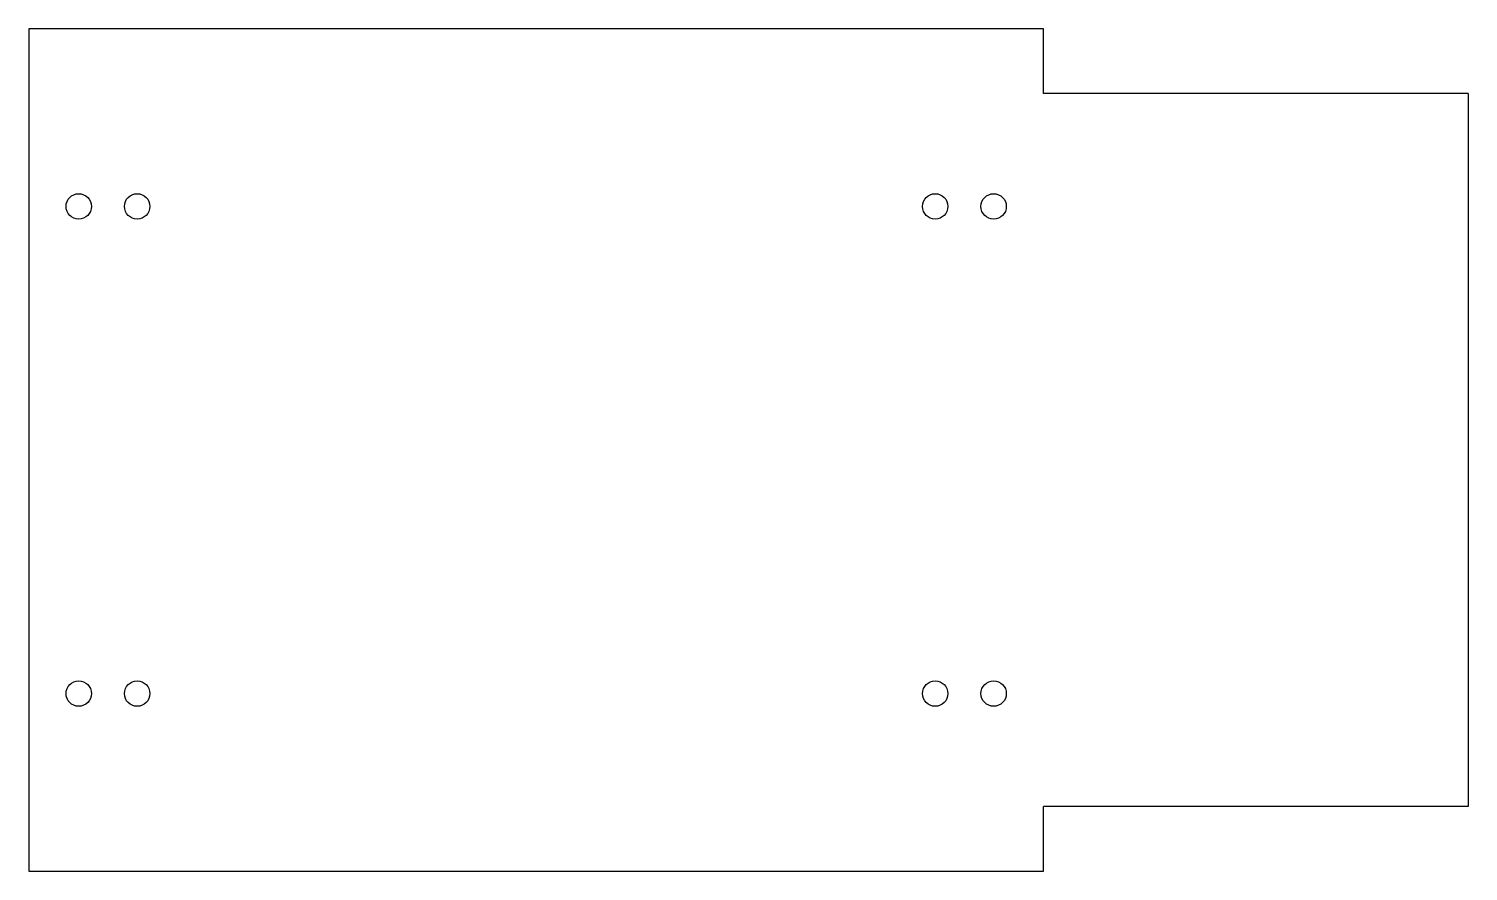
# Model space of a CAD drawing. Header units: millimetres. Extents: x -100 to 184, y -83 to 83.
import ezdxf

# ---------------------------------------------------------------- set-up
doc = ezdxf.new("R2010")
doc.units = ezdxf.units.MM

msp = doc.modelspace()

# ---------------------------------------------------------------- linework, layer by layer
at = {"color": 7, "linetype": 'Continuous', "lineweight": 25}
for p, q in [((-100, 83), (-100, -83)), ((100, 83), (-100, 83)), ((100, 70.23), (100, 83)), ((183.69, 70.23), (100, 70.23)), ((183.69, 70.23), (183.69, -70.23)), ((183.69, -70.23), (100, -70.23)), ((100, -83), (100, -70.23)), ((-100, -83), (100, -83))]:
    msp.add_line(p, q, dxfattribs=at)
for centre in [(-90.16, 48), (-78.64, 48), (78.64, 48), (90.16, 48), (-90.16, -48), (-78.64, -48), (78.64, -48), (90.16, -48)]:
    msp.add_circle(centre, 2.5, dxfattribs=at)

doc.saveas('drawing.dxf')
